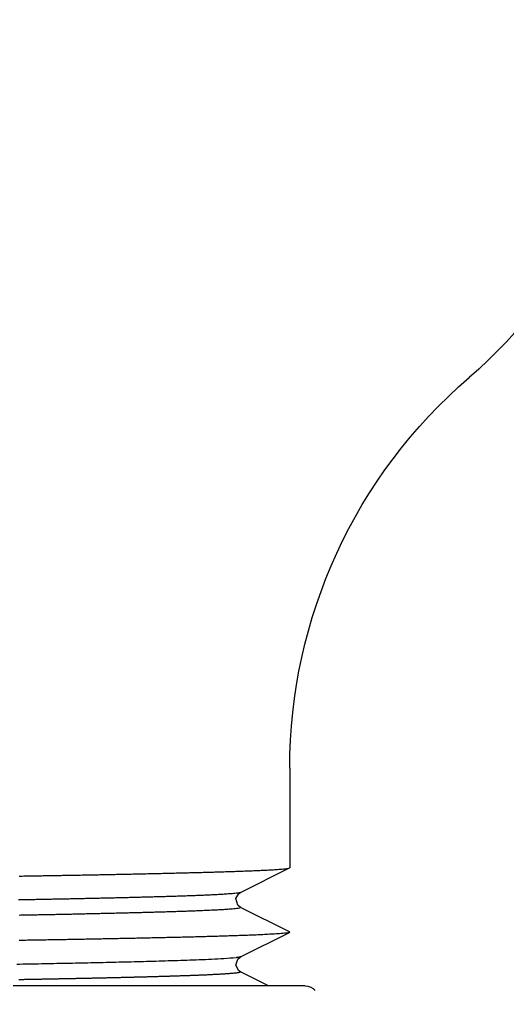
# Model space of a CAD drawing. Header units: millimetres. Extents: x 2213 to 82676, y 1050 to 28650.
# Drawn here: x 32497.4 to 32509.06, y 3436.81 to 3460.03 of the extents above; entities that cross this region are included whole.
import ezdxf

# ---------------------------------------------------------------- set-up
doc = ezdxf.new("R2010")
doc.units = ezdxf.units.MM
doc.header["$LTSCALE"] = 200
doc.linetypes.add('DASHED', pattern=[0.75, 0.5, -0.25])
doc.layers.add('A-FIX', color=5, linetype='Continuous')

# ---------------------------------------------------------------- blocks, each defined once
blk = doc.blocks.new('대변기 정면도')
at = {"linetype": 'Continuous'}
for p, q in [((14963.431, 31254.924), (14963.431, 31252.548)), ((14963.431, 31254.924), (14963.431, 31252.548)), ((14963.437, 31252.542), (14963.431, 31252.548)), ((14964.61, 31251.955), (14963.437, 31252.542)), ((14963.437, 31251.014), (14964.61, 31251.6)), ((14963.437, 31251.014), (14963.431, 31251.008)), ((14963.431, 31251.008), (14963.437, 31251.002)), ((14964.61, 31250.415), (14963.437, 31251.002)), ((14963.938, 31249.725), (14964.61, 31250.061)), ((14963.063, 31249.725), (15004.861, 31249.725))]:
    blk.add_line(p, q, dxfattribs=at)
for points in [[(14969.89, 31252.348), (14969.855, 31252.349), (14969.819, 31252.349), (14969.783, 31252.35), (14969.748, 31252.351), (14969.712, 31252.351), (14969.676, 31252.352), (14969.641, 31252.352), (14969.605, 31252.353), (14969.569, 31252.354), (14969.534, 31252.354), (14969.498, 31252.355), (14969.462, 31252.355), (14969.426, 31252.356), (14969.391, 31252.357), (14969.355, 31252.357), (14969.319, 31252.358), (14969.284, 31252.358), (14969.248, 31252.359), (14969.212, 31252.36), (14969.177, 31252.36), (14969.141, 31252.361), (14969.105, 31252.361), (14969.07, 31252.362), (14969.034, 31252.363), (14968.998, 31252.363), (14968.963, 31252.364), (14968.927, 31252.365), (14968.891, 31252.365), (14968.856, 31252.366), (14968.82, 31252.366), (14968.784, 31252.367), (14968.749, 31252.368), (14968.713, 31252.368), (14968.677, 31252.369), (14968.642, 31252.37), (14968.606, 31252.37), (14968.57, 31252.371), (14968.535, 31252.371), (14968.499, 31252.372), (14968.463, 31252.373), (14968.428, 31252.373), (14968.392, 31252.374), (14968.356, 31252.375), (14968.32, 31252.375), (14968.285, 31252.376), (14968.249, 31252.377), (14968.213, 31252.377), (14968.178, 31252.378), (14968.142, 31252.379), (14968.106, 31252.379), (14968.071, 31252.38), (14968.035, 31252.381), (14967.999, 31252.381), (14967.964, 31252.382), (14967.928, 31252.383), (14967.892, 31252.383), (14967.857, 31252.384), (14967.821, 31252.385), (14967.785, 31252.386), (14967.75, 31252.386), (14967.714, 31252.387), (14967.678, 31252.388), (14967.643, 31252.388), (14967.607, 31252.389), (14967.571, 31252.39), (14967.536, 31252.39), (14967.5, 31252.391), (14967.464, 31252.392), (14967.429, 31252.393), (14967.393, 31252.393), (14967.357, 31252.394), (14967.322, 31252.395), (14967.286, 31252.395), (14967.25, 31252.396), (14967.215, 31252.397), (14967.179, 31252.398), (14967.143, 31252.398), (14967.108, 31252.399), (14967.072, 31252.4), (14967.036, 31252.401), (14967, 31252.401), (14966.965, 31252.402), (14966.929, 31252.403), (14966.893, 31252.404), (14966.858, 31252.404), (14966.822, 31252.405), (14966.786, 31252.406), (14966.751, 31252.407), (14966.715, 31252.408), (14966.679, 31252.408), (14966.644, 31252.409), (14966.608, 31252.41), (14966.572, 31252.411), (14966.537, 31252.412), (14966.501, 31252.412), (14966.465, 31252.413), (14966.43, 31252.414), (14966.394, 31252.415), (14966.358, 31252.416), (14966.323, 31252.416), (14966.287, 31252.417), (14966.251, 31252.418), (14966.216, 31252.419), (14966.18, 31252.42), (14966.144, 31252.421), (14966.109, 31252.422), (14966.073, 31252.422), (14966.037, 31252.423), (14966.002, 31252.424), (14965.966, 31252.425), (14965.93, 31252.426), (14965.895, 31252.427), (14965.859, 31252.428), (14965.823, 31252.429), (14965.788, 31252.43), (14965.752, 31252.43), (14965.716, 31252.431), (14965.681, 31252.432), (14965.645, 31252.433), (14965.609, 31252.434), (14965.574, 31252.435), (14965.538, 31252.436), (14965.502, 31252.437), (14965.467, 31252.438), (14965.431, 31252.439), (14965.395, 31252.44), (14965.36, 31252.441), (14965.324, 31252.442), (14965.288, 31252.443), (14965.253, 31252.444), (14965.217, 31252.445), (14965.181, 31252.446), (14965.146, 31252.447), (14965.11, 31252.448), (14965.074, 31252.449), (14965.039, 31252.45), (14965.003, 31252.452), (14964.967, 31252.453), (14964.932, 31252.454), (14964.896, 31252.455), (14964.86, 31252.456), (14964.825, 31252.457), (14964.789, 31252.458), (14964.753, 31252.46), (14964.718, 31252.461), (14964.682, 31252.462), (14964.646, 31252.463), (14964.611, 31252.465), (14964.575, 31252.466), (14964.539, 31252.467), (14964.504, 31252.469), (14964.468, 31252.47), (14964.432, 31252.471), (14964.397, 31252.473), (14964.361, 31252.474), (14964.325, 31252.475), (14964.29, 31252.477), (14964.254, 31252.478), (14964.218, 31252.48), (14964.183, 31252.482), (14964.147, 31252.483), (14964.111, 31252.485), (14964.076, 31252.486), (14964.04, 31252.488), (14964.004, 31252.49), (14963.969, 31252.492), (14963.933, 31252.494), (14963.898, 31252.496), (14963.862, 31252.498), (14963.826, 31252.5), (14963.791, 31252.502), (14963.755, 31252.505), (14963.72, 31252.507), (14963.684, 31252.509), (14963.648, 31252.512), (14963.613, 31252.515), (14963.577, 31252.519), (14963.542, 31252.523), (14963.507, 31252.527), (14963.471, 31252.532), (14963.437, 31252.542)], [(14964.61, 31251.6), (14964.67, 31251.65), (14964.715, 31251.808), (14964.648, 31251.929), (14964.61, 31251.955)], [(14964.61, 31250.416), (14964.61, 31250.416), (14964.611, 31250.415), (14964.611, 31250.415), (14964.612, 31250.415), (14964.613, 31250.414), (14964.613, 31250.414), (14964.614, 31250.414), (14964.614, 31250.414), (14964.615, 31250.414), (14964.615, 31250.413), (14964.616, 31250.413), (14964.617, 31250.413), (14964.617, 31250.413), (14964.618, 31250.413), (14964.618, 31250.412), (14964.619, 31250.412), (14964.62, 31250.412), (14964.62, 31250.412), (14964.621, 31250.412), (14964.621, 31250.411), (14964.622, 31250.411), (14964.623, 31250.411), (14964.623, 31250.411), (14964.624, 31250.411), (14964.624, 31250.411), (14964.625, 31250.41), (14964.626, 31250.41), (14964.626, 31250.41), (14964.627, 31250.41), (14964.627, 31250.41), (14964.628, 31250.41), (14964.629, 31250.409), (14964.629, 31250.409), (14964.63, 31250.409), (14964.631, 31250.409), (14964.631, 31250.409), (14964.632, 31250.409), (14964.632, 31250.409), (14964.633, 31250.408), (14964.634, 31250.408), (14964.634, 31250.408), (14964.635, 31250.408), (14964.635, 31250.408), (14964.636, 31250.408), (14964.637, 31250.408), (14964.637, 31250.407), (14964.638, 31250.407), (14964.638, 31250.407), (14964.639, 31250.407), (14964.64, 31250.407), (14964.64, 31250.407), (14964.641, 31250.407), (14964.642, 31250.406), (14964.642, 31250.406), (14964.643, 31250.406), (14964.643, 31250.406), (14964.644, 31250.406), (14964.645, 31250.406), (14964.645, 31250.406), (14964.646, 31250.406), (14964.646, 31250.405), (14964.647, 31250.405), (14964.648, 31250.405), (14964.648, 31250.405), (14964.649, 31250.405), (14964.649, 31250.405), (14964.65, 31250.405), (14964.651, 31250.405), (14964.651, 31250.404), (14964.652, 31250.404), (14964.653, 31250.404), (14964.653, 31250.404), (14964.654, 31250.404), (14964.654, 31250.404), (14964.655, 31250.404), (14964.656, 31250.404), (14964.656, 31250.404), (14964.657, 31250.403), (14964.658, 31250.403), (14964.658, 31250.403), (14964.659, 31250.403), (14964.659, 31250.403), (14964.66, 31250.403), (14964.661, 31250.403), (14964.661, 31250.403), (14964.662, 31250.403), (14964.662, 31250.403), (14964.663, 31250.402), (14964.664, 31250.402), (14964.664, 31250.402), (14964.665, 31250.402), (14964.666, 31250.402), (14964.666, 31250.402), (14964.667, 31250.402), (14964.667, 31250.402), (14964.668, 31250.402), (14964.669, 31250.402), (14964.669, 31250.402), (14964.67, 31250.401), (14964.67, 31250.401), (14964.671, 31250.401), (14964.672, 31250.401), (14964.672, 31250.401), (14964.673, 31250.401), (14964.674, 31250.401), (14964.674, 31250.401), (14964.675, 31250.401), (14964.675, 31250.401), (14964.676, 31250.401), (14964.677, 31250.4), (14964.677, 31250.4), (14964.678, 31250.4), (14964.679, 31250.4), (14964.679, 31250.4), (14964.68, 31250.4), (14964.68, 31250.4), (14964.681, 31250.4), (14964.682, 31250.4), (14964.682, 31250.4), (14964.683, 31250.4), (14964.684, 31250.4), (14964.684, 31250.399), (14964.685, 31250.399), (14964.685, 31250.399), (14964.686, 31250.399), (14964.687, 31250.399), (14964.687, 31250.399), (14964.688, 31250.399), (14964.689, 31250.399), (14964.689, 31250.399), (14964.69, 31250.399), (14964.69, 31250.399), (14964.691, 31250.399), (14964.692, 31250.399), (14964.692, 31250.398), (14964.693, 31250.398), (14964.693, 31250.398), (14964.694, 31250.398), (14964.695, 31250.398), (14964.695, 31250.398), (14964.696, 31250.398), (14964.697, 31250.398), (14964.697, 31250.398), (14964.698, 31250.398), (14964.698, 31250.398), (14964.699, 31250.398), (14964.7, 31250.398), (14964.7, 31250.397), (14964.701, 31250.397), (14964.702, 31250.397), (14964.702, 31250.397), (14964.703, 31250.397), (14964.703, 31250.397), (14964.704, 31250.397), (14964.705, 31250.397), (14964.705, 31250.397), (14964.706, 31250.397), (14964.707, 31250.397), (14964.707, 31250.397)], [(14964.61, 31250.061), (14964.645, 31250.084), (14964.716, 31250.216), (14964.671, 31250.365), (14964.61, 31250.415)]]:
    blk.add_lwpolyline(points, dxfattribs=at)
at = {"linetype": 'DASHED'}
for points in [[(14964.61, 31251.956), (14964.641, 31251.946), (14964.674, 31251.941), (14964.706, 31251.937), (14964.739, 31251.933), (14964.771, 31251.929), (14964.804, 31251.926), (14964.836, 31251.924), (14964.869, 31251.921), (14964.902, 31251.919), (14964.934, 31251.916), (14964.967, 31251.914), (14965, 31251.912), (14965.032, 31251.91), (14965.065, 31251.908), (14965.098, 31251.906), (14965.13, 31251.904), (14965.163, 31251.903), (14965.196, 31251.901), (14965.228, 31251.899), (14965.261, 31251.898), (14965.294, 31251.896), (14965.327, 31251.894), (14965.359, 31251.893), (14965.392, 31251.892), (14965.425, 31251.89), (14965.457, 31251.889), (14965.49, 31251.887), (14965.523, 31251.886), (14965.556, 31251.885), (14965.588, 31251.883), (14965.621, 31251.882), (14965.654, 31251.881), (14965.687, 31251.879), (14965.719, 31251.878), (14965.752, 31251.877), (14965.785, 31251.876), (14965.817, 31251.875), (14965.85, 31251.873), (14965.883, 31251.872), (14965.916, 31251.871), (14965.948, 31251.87), (14965.981, 31251.869), (14966.014, 31251.868), (14966.046, 31251.867), (14966.079, 31251.866), (14966.112, 31251.864), (14966.145, 31251.863), (14966.177, 31251.862), (14966.21, 31251.861), (14966.243, 31251.86), (14966.276, 31251.859), (14966.308, 31251.858), (14966.341, 31251.857), (14966.374, 31251.856), (14966.406, 31251.855), (14966.439, 31251.854), (14966.472, 31251.853), (14966.505, 31251.852), (14966.537, 31251.851), (14966.57, 31251.85), (14966.603, 31251.849), (14966.636, 31251.848), (14966.668, 31251.848), (14966.701, 31251.847), (14966.734, 31251.846), (14966.766, 31251.845), (14966.799, 31251.844), (14966.832, 31251.843), (14966.865, 31251.842), (14966.897, 31251.841), (14966.93, 31251.84), (14966.963, 31251.84), (14966.996, 31251.839), (14967.028, 31251.838), (14967.061, 31251.837), (14967.094, 31251.836), (14967.127, 31251.835), (14967.159, 31251.834), (14967.192, 31251.834), (14967.225, 31251.833), (14967.257, 31251.832), (14967.29, 31251.831), (14967.323, 31251.83), (14967.356, 31251.83), (14967.388, 31251.829), (14967.421, 31251.828), (14967.454, 31251.827), (14967.487, 31251.826), (14967.519, 31251.826), (14967.552, 31251.825), (14967.585, 31251.824), (14967.618, 31251.823), (14967.65, 31251.822), (14967.683, 31251.822), (14967.716, 31251.821), (14967.748, 31251.82), (14967.781, 31251.819), (14967.814, 31251.819), (14967.847, 31251.818), (14967.879, 31251.817), (14967.912, 31251.816), (14967.945, 31251.816), (14967.978, 31251.815), (14968.01, 31251.814), (14968.043, 31251.813), (14968.076, 31251.813), (14968.109, 31251.812), (14968.141, 31251.811), (14968.174, 31251.811), (14968.207, 31251.81), (14968.239, 31251.809), (14968.272, 31251.808), (14968.305, 31251.808), (14968.338, 31251.807), (14968.37, 31251.806), (14968.403, 31251.806), (14968.436, 31251.805), (14968.469, 31251.804), (14968.501, 31251.804), (14968.534, 31251.803), (14968.567, 31251.802), (14968.6, 31251.801), (14968.632, 31251.801), (14968.665, 31251.8), (14968.698, 31251.799), (14968.73, 31251.799), (14968.763, 31251.798), (14968.796, 31251.797), (14968.829, 31251.797), (14968.861, 31251.796), (14968.894, 31251.795), (14968.927, 31251.795), (14968.96, 31251.794), (14968.992, 31251.793), (14969.025, 31251.793), (14969.058, 31251.792), (14969.091, 31251.792), (14969.123, 31251.791), (14969.156, 31251.79), (14969.189, 31251.79), (14969.222, 31251.789), (14969.254, 31251.788), (14969.287, 31251.788), (14969.32, 31251.787), (14969.352, 31251.786), (14969.385, 31251.786), (14969.418, 31251.785), (14969.451, 31251.785), (14969.483, 31251.784), (14969.516, 31251.783), (14969.549, 31251.783), (14969.582, 31251.782), (14969.614, 31251.781), (14969.647, 31251.781), (14969.68, 31251.78), (14969.713, 31251.78), (14969.745, 31251.779), (14969.778, 31251.778), (14969.811, 31251.778), (14969.844, 31251.777), (14969.876, 31251.777), (14969.909, 31251.776)], [(14964.61, 31251.601), (14964.627, 31251.583), (14964.662, 31251.575), (14964.697, 31251.57), (14964.732, 31251.566), (14964.768, 31251.563), (14964.803, 31251.559), (14964.839, 31251.556), (14964.874, 31251.554), (14964.91, 31251.551), (14964.945, 31251.548), (14964.981, 31251.546), (14965.016, 31251.544), (14965.052, 31251.542), (14965.087, 31251.54), (14965.123, 31251.538), (14965.158, 31251.536), (14965.194, 31251.534), (14965.229, 31251.532), (14965.265, 31251.53), (14965.3, 31251.529), (14965.336, 31251.527), (14965.372, 31251.525), (14965.407, 31251.524), (14965.443, 31251.522), (14965.478, 31251.521), (14965.514, 31251.519), (14965.549, 31251.518), (14965.585, 31251.516), (14965.621, 31251.515), (14965.656, 31251.513), (14965.692, 31251.512), (14965.727, 31251.511), (14965.763, 31251.509), (14965.798, 31251.508), (14965.834, 31251.507), (14965.87, 31251.505), (14965.905, 31251.504), (14965.941, 31251.503), (14965.976, 31251.502), (14966.012, 31251.5), (14966.047, 31251.499), (14966.083, 31251.498), (14966.119, 31251.497), (14966.154, 31251.496), (14966.19, 31251.495), (14966.225, 31251.493), (14966.261, 31251.492), (14966.296, 31251.491), (14966.332, 31251.49), (14966.368, 31251.489), (14966.403, 31251.488), (14966.439, 31251.487), (14966.474, 31251.486), (14966.51, 31251.485), (14966.546, 31251.484), (14966.581, 31251.483), (14966.617, 31251.482), (14966.652, 31251.481), (14966.688, 31251.48), (14966.723, 31251.479), (14966.759, 31251.478), (14966.795, 31251.477), (14966.83, 31251.476), (14966.866, 31251.475), (14966.901, 31251.474), (14966.937, 31251.473), (14966.973, 31251.472), (14967.008, 31251.471), (14967.044, 31251.47), (14967.079, 31251.469), (14967.115, 31251.468), (14967.15, 31251.467), (14967.186, 31251.467), (14967.222, 31251.466), (14967.257, 31251.465), (14967.293, 31251.464), (14967.328, 31251.463), (14967.364, 31251.462), (14967.4, 31251.461), (14967.435, 31251.46), (14967.471, 31251.459), (14967.506, 31251.459), (14967.542, 31251.458), (14967.577, 31251.457), (14967.613, 31251.456), (14967.649, 31251.455), (14967.684, 31251.454), (14967.72, 31251.454), (14967.755, 31251.453), (14967.791, 31251.452), (14967.827, 31251.451), (14967.862, 31251.45), (14967.898, 31251.449), (14967.933, 31251.449), (14967.969, 31251.448), (14968.005, 31251.447), (14968.04, 31251.446), (14968.076, 31251.445), (14968.111, 31251.445), (14968.147, 31251.444), (14968.182, 31251.443), (14968.218, 31251.442), (14968.254, 31251.442), (14968.289, 31251.441), (14968.325, 31251.44), (14968.36, 31251.439), (14968.396, 31251.439), (14968.432, 31251.438), (14968.467, 31251.437), (14968.503, 31251.436), (14968.538, 31251.436), (14968.574, 31251.435), (14968.61, 31251.434), (14968.645, 31251.433), (14968.681, 31251.433), (14968.716, 31251.432), (14968.752, 31251.431), (14968.787, 31251.43), (14968.823, 31251.43), (14968.859, 31251.429), (14968.894, 31251.428), (14968.93, 31251.427), (14968.965, 31251.427), (14969.001, 31251.426), (14969.037, 31251.425), (14969.072, 31251.425), (14969.108, 31251.424), (14969.143, 31251.423), (14969.179, 31251.423), (14969.215, 31251.422), (14969.25, 31251.421), (14969.286, 31251.42), (14969.321, 31251.42), (14969.357, 31251.419), (14969.393, 31251.418), (14969.428, 31251.418), (14969.464, 31251.417), (14969.499, 31251.416), (14969.535, 31251.416), (14969.57, 31251.415), (14969.606, 31251.414), (14969.642, 31251.414), (14969.677, 31251.413), (14969.713, 31251.412), (14969.748, 31251.412), (14969.784, 31251.411), (14969.82, 31251.41), (14969.855, 31251.41), (14969.891, 31251.409)], [(14963.437, 31251.002), (14963.475, 31250.992), (14963.516, 31250.986), (14963.555, 31250.982), (14963.595, 31250.977), (14963.635, 31250.973), (14963.675, 31250.97), (14963.715, 31250.967), (14963.755, 31250.965), (14963.795, 31250.962), (14963.835, 31250.96), (14963.875, 31250.957), (14963.915, 31250.955), (14963.955, 31250.953), (14963.996, 31250.951), (14964.036, 31250.949), (14964.076, 31250.947), (14964.116, 31250.945), (14964.156, 31250.943), (14964.196, 31250.941), (14964.236, 31250.939), (14964.276, 31250.938), (14964.316, 31250.936), (14964.356, 31250.934), (14964.397, 31250.933), (14964.437, 31250.931), (14964.477, 31250.93), (14964.517, 31250.928), (14964.557, 31250.927), (14964.597, 31250.925), (14964.637, 31250.924), (14964.677, 31250.922), (14964.717, 31250.921), (14964.758, 31250.92), (14964.798, 31250.918), (14964.838, 31250.917), (14964.878, 31250.916), (14964.918, 31250.914), (14964.958, 31250.913), (14964.998, 31250.912), (14965.038, 31250.911), (14965.079, 31250.909), (14965.119, 31250.908), (14965.159, 31250.907), (14965.199, 31250.906), (14965.239, 31250.905), (14965.279, 31250.903), (14965.319, 31250.902), (14965.359, 31250.901), (14965.399, 31250.9), (14965.44, 31250.899), (14965.48, 31250.898), (14965.52, 31250.897), (14965.56, 31250.896), (14965.6, 31250.895), (14965.64, 31250.894), (14965.68, 31250.892), (14965.72, 31250.891), (14965.761, 31250.89), (14965.801, 31250.889), (14965.841, 31250.888), (14965.881, 31250.887), (14965.921, 31250.886), (14965.961, 31250.885), (14966.001, 31250.884), (14966.042, 31250.883), (14966.082, 31250.882), (14966.122, 31250.881), (14966.162, 31250.88), (14966.202, 31250.879), (14966.242, 31250.879), (14966.282, 31250.878), (14966.322, 31250.877), (14966.363, 31250.876), (14966.403, 31250.875), (14966.443, 31250.874), (14966.483, 31250.873), (14966.523, 31250.872), (14966.563, 31250.871), (14966.603, 31250.87), (14966.643, 31250.869), (14966.684, 31250.868), (14966.724, 31250.868), (14966.764, 31250.867), (14966.804, 31250.866), (14966.844, 31250.865), (14966.884, 31250.864), (14966.924, 31250.863), (14966.964, 31250.862), (14967.005, 31250.861), (14967.045, 31250.861), (14967.085, 31250.86), (14967.125, 31250.859), (14967.165, 31250.858), (14967.205, 31250.857), (14967.245, 31250.856), (14967.286, 31250.856), (14967.326, 31250.855), (14967.366, 31250.854), (14967.406, 31250.853), (14967.446, 31250.852), (14967.486, 31250.852), (14967.526, 31250.851), (14967.566, 31250.85), (14967.607, 31250.849), (14967.647, 31250.848), (14967.687, 31250.848), (14967.727, 31250.847), (14967.767, 31250.846), (14967.807, 31250.845), (14967.847, 31250.844), (14967.887, 31250.844), (14967.928, 31250.843), (14967.968, 31250.842), (14968.008, 31250.841), (14968.048, 31250.841), (14968.088, 31250.84), (14968.128, 31250.839), (14968.168, 31250.838), (14968.209, 31250.838), (14968.249, 31250.837), (14968.289, 31250.836), (14968.329, 31250.835), (14968.369, 31250.835), (14968.409, 31250.834), (14968.449, 31250.833), (14968.489, 31250.832), (14968.53, 31250.832), (14968.57, 31250.831), (14968.61, 31250.83), (14968.65, 31250.83), (14968.69, 31250.829), (14968.73, 31250.828), (14968.77, 31250.827), (14968.811, 31250.827), (14968.851, 31250.826), (14968.891, 31250.825), (14968.931, 31250.825), (14968.971, 31250.824), (14969.011, 31250.823), (14969.051, 31250.823), (14969.091, 31250.822), (14969.132, 31250.821), (14969.172, 31250.82), (14969.212, 31250.82), (14969.252, 31250.819), (14969.292, 31250.818), (14969.332, 31250.818), (14969.372, 31250.817), (14969.413, 31250.816), (14969.453, 31250.816), (14969.493, 31250.815), (14969.533, 31250.814), (14969.573, 31250.814), (14969.613, 31250.813), (14969.653, 31250.812), (14969.693, 31250.812), (14969.734, 31250.811), (14969.774, 31250.81), (14969.814, 31250.81), (14969.854, 31250.809), (14969.894, 31250.808)], [(14964.707, 31250.397), (14964.781, 31250.389), (14964.854, 31250.382), (14964.928, 31250.377), (14965.002, 31250.372), (14965.076, 31250.368), (14965.149, 31250.364), (14965.223, 31250.36), (14965.297, 31250.356), (14965.371, 31250.353), (14965.445, 31250.349), (14965.518, 31250.346), (14965.592, 31250.343), (14965.666, 31250.34), (14965.74, 31250.337), (14965.814, 31250.334), (14965.888, 31250.332), (14965.962, 31250.329), (14966.035, 31250.327), (14966.109, 31250.324), (14966.183, 31250.322), (14966.257, 31250.32), (14966.331, 31250.318), (14966.405, 31250.315), (14966.479, 31250.313), (14966.553, 31250.311), (14966.626, 31250.309), (14966.7, 31250.307), (14966.774, 31250.305), (14966.848, 31250.303), (14966.922, 31250.301), (14966.996, 31250.299), (14967.07, 31250.297), (14967.144, 31250.295), (14967.218, 31250.293), (14967.291, 31250.291), (14967.365, 31250.29), (14967.439, 31250.288), (14967.513, 31250.286), (14967.587, 31250.284), (14967.661, 31250.282), (14967.735, 31250.281), (14967.809, 31250.279), (14967.883, 31250.277), (14967.956, 31250.276), (14968.03, 31250.274), (14968.104, 31250.272), (14968.178, 31250.271), (14968.252, 31250.269), (14968.326, 31250.267), (14968.4, 31250.266), (14968.474, 31250.264), (14968.548, 31250.263), (14968.621, 31250.261), (14968.695, 31250.26), (14968.769, 31250.258), (14968.843, 31250.257), (14968.917, 31250.255), (14968.991, 31250.254), (14969.065, 31250.252), (14969.139, 31250.251), (14969.213, 31250.249), (14969.286, 31250.248), (14969.36, 31250.246), (14969.434, 31250.245), (14969.508, 31250.244), (14969.582, 31250.242), (14969.656, 31250.241), (14969.73, 31250.239), (14969.804, 31250.238), (14969.878, 31250.237), (14969.952, 31250.235)], [(14964.61, 31250.061), (14964.614, 31250.046), (14964.636, 31250.041), (14964.658, 31250.036), (14964.68, 31250.033), (14964.702, 31250.03), (14964.724, 31250.027), (14964.747, 31250.025), (14964.769, 31250.023), (14964.791, 31250.021), (14964.814, 31250.019), (14964.836, 31250.017), (14964.858, 31250.015), (14964.881, 31250.013), (14964.903, 31250.012), (14964.925, 31250.01), (14964.948, 31250.008), (14964.97, 31250.007), (14964.992, 31250.006), (14965.015, 31250.004), (14965.037, 31250.003), (14965.06, 31250.001), (14965.082, 31250), (14965.104, 31249.999), (14965.127, 31249.998), (14965.149, 31249.996), (14965.172, 31249.995), (14965.194, 31249.994), (14965.216, 31249.993), (14965.239, 31249.992), (14965.261, 31249.991), (14965.283, 31249.99), (14965.306, 31249.989), (14965.328, 31249.987), (14965.351, 31249.986), (14965.373, 31249.985), (14965.395, 31249.984), (14965.418, 31249.983), (14965.44, 31249.982), (14965.463, 31249.981), (14965.485, 31249.98), (14965.507, 31249.98), (14965.53, 31249.979), (14965.552, 31249.978), (14965.575, 31249.977), (14965.597, 31249.976), (14965.619, 31249.975), (14965.642, 31249.974), (14965.664, 31249.973), (14965.687, 31249.972), (14965.709, 31249.971), (14965.731, 31249.971), (14965.754, 31249.97), (14965.776, 31249.969), (14965.799, 31249.968), (14965.821, 31249.967), (14965.843, 31249.967), (14965.866, 31249.966), (14965.888, 31249.965), (14965.911, 31249.964), (14965.933, 31249.963), (14965.956, 31249.963), (14965.978, 31249.962), (14966, 31249.961), (14966.023, 31249.96), (14966.045, 31249.96), (14966.068, 31249.959), (14966.09, 31249.958), (14966.112, 31249.957), (14966.135, 31249.957), (14966.157, 31249.956), (14966.18, 31249.955), (14966.202, 31249.954), (14966.224, 31249.954), (14966.247, 31249.953), (14966.269, 31249.952), (14966.292, 31249.952), (14966.314, 31249.951), (14966.336, 31249.95), (14966.359, 31249.95), (14966.381, 31249.949), (14966.404, 31249.948), (14966.426, 31249.948), (14966.449, 31249.947), (14966.471, 31249.946), (14966.493, 31249.946), (14966.516, 31249.945), (14966.538, 31249.944), (14966.561, 31249.944), (14966.583, 31249.943), (14966.605, 31249.942), (14966.628, 31249.942), (14966.65, 31249.941), (14966.673, 31249.94), (14966.695, 31249.94), (14966.717, 31249.939), (14966.74, 31249.939), (14966.762, 31249.938), (14966.785, 31249.937), (14966.807, 31249.937), (14966.829, 31249.936), (14966.852, 31249.935), (14966.874, 31249.935), (14966.897, 31249.934), (14966.919, 31249.934), (14966.942, 31249.933), (14966.964, 31249.932), (14966.986, 31249.932), (14967.009, 31249.931), (14967.031, 31249.931), (14967.054, 31249.93), (14967.076, 31249.929), (14967.098, 31249.929), (14967.121, 31249.928), (14967.143, 31249.928), (14967.166, 31249.927), (14967.188, 31249.927), (14967.211, 31249.926), (14967.233, 31249.925), (14967.255, 31249.925), (14967.278, 31249.924), (14967.3, 31249.924), (14967.323, 31249.923), (14967.345, 31249.923), (14967.367, 31249.922), (14967.39, 31249.922), (14967.412, 31249.921), (14967.435, 31249.92), (14967.457, 31249.92), (14967.479, 31249.919), (14967.502, 31249.919), (14967.524, 31249.918), (14967.547, 31249.918), (14967.569, 31249.917), (14967.592, 31249.917), (14967.614, 31249.916), (14967.636, 31249.916), (14967.659, 31249.915), (14967.681, 31249.915), (14967.704, 31249.914), (14967.726, 31249.914), (14967.748, 31249.913), (14967.771, 31249.912), (14967.793, 31249.912), (14967.816, 31249.911), (14967.838, 31249.911), (14967.861, 31249.91), (14967.883, 31249.91), (14967.905, 31249.909), (14967.928, 31249.909), (14967.95, 31249.908), (14967.973, 31249.908), (14967.995, 31249.907), (14968.017, 31249.907), (14968.04, 31249.906), (14968.062, 31249.906), (14968.085, 31249.905), (14968.107, 31249.905), (14968.129, 31249.904), (14968.152, 31249.904), (14968.174, 31249.903), (14968.197, 31249.903), (14968.219, 31249.902), (14968.242, 31249.902), (14968.264, 31249.901), (14968.286, 31249.901), (14968.309, 31249.901), (14968.331, 31249.9), (14968.354, 31249.9), (14968.376, 31249.899), (14968.398, 31249.899), (14968.421, 31249.898), (14968.443, 31249.898), (14968.466, 31249.897), (14968.488, 31249.897), (14968.511, 31249.896), (14968.533, 31249.896), (14968.555, 31249.895), (14968.578, 31249.895), (14968.6, 31249.894), (14968.623, 31249.894), (14968.645, 31249.893), (14968.667, 31249.893), (14968.69, 31249.893), (14968.712, 31249.892), (14968.735, 31249.892), (14968.757, 31249.891), (14968.78, 31249.891), (14968.802, 31249.89), (14968.824, 31249.89), (14968.847, 31249.889), (14968.869, 31249.889), (14968.892, 31249.888), (14968.914, 31249.888), (14968.936, 31249.888), (14968.959, 31249.887), (14968.981, 31249.887), (14969.004, 31249.886), (14969.026, 31249.886), (14969.049, 31249.885), (14969.071, 31249.885), (14969.093, 31249.884), (14969.116, 31249.884), (14969.138, 31249.884), (14969.161, 31249.883), (14969.183, 31249.883), (14969.205, 31249.882), (14969.228, 31249.882), (14969.25, 31249.881), (14969.273, 31249.881), (14969.295, 31249.88), (14969.317, 31249.88), (14969.34, 31249.88), (14969.362, 31249.879), (14969.385, 31249.879), (14969.407, 31249.878), (14969.43, 31249.878), (14969.452, 31249.877), (14969.474, 31249.877), (14969.497, 31249.877), (14969.519, 31249.876), (14969.542, 31249.876), (14969.564, 31249.875), (14969.586, 31249.875), (14969.609, 31249.874), (14969.631, 31249.874), (14969.654, 31249.874), (14969.676, 31249.873), (14969.699, 31249.873), (14969.721, 31249.872), (14969.743, 31249.872), (14969.766, 31249.872), (14969.788, 31249.871), (14969.811, 31249.871), (14969.833, 31249.87), (14969.855, 31249.87), (14969.878, 31249.869), (14969.9, 31249.869)]]:
    blk.add_lwpolyline(points, dxfattribs=at)
at = {"linetype": 'Continuous'}
for centre, radius, start, end in [((14966.511, 31272.822), 11.292, 180, 229.2943), ((14951.112, 31254.924), 12.319, 0, 49.2943), ((14963.063, 31249.417), 0.308, 90, 140.9979)]:
    blk.add_arc(centre, radius, start, end, dxfattribs=at)

msp = doc.modelspace()

# ---------------------------------------------------------------- block references
at = {"layer": 'A-FIX', "xscale": -1}
msp.add_blockref('대변기 정면도', (47467.29, -27812.796), dxfattribs=at)

doc.saveas('drawing.dxf')
